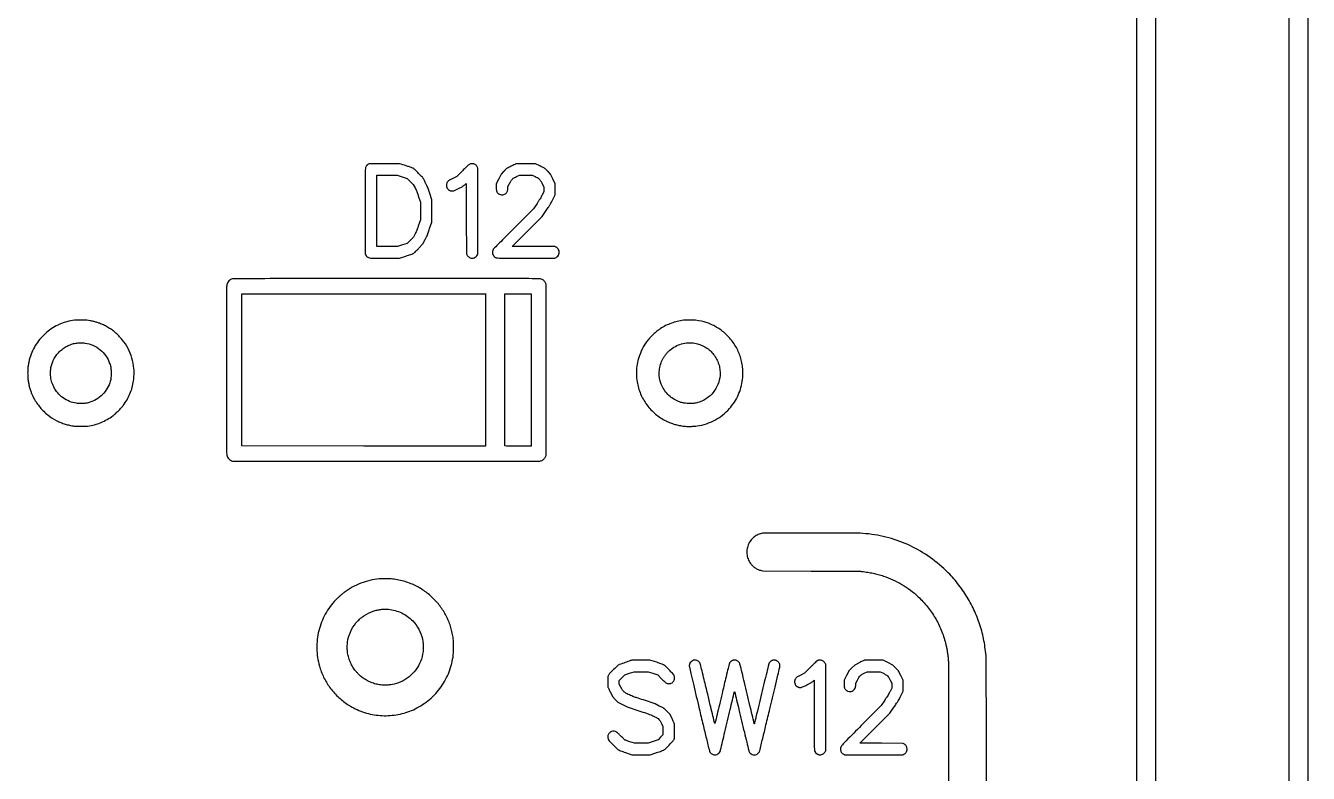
# Model space of a CAD drawing. Extents: x 980 to 25457, y 984 to 49020.
# Drawn here: x 18610 to 25457, y 33021 to 37012 of the extents above; entities that cross this region are included whole.
import ezdxf

# ---------------------------------------------------------------- set-up
doc = ezdxf.new("R2010")
doc.units = 0

msp = doc.modelspace()

# ---------------------------------------------------------------- linework, layer by layer
for points in [[(25352.664188, 38679, -0.000154), (25353.176636, 36563.461695, -0.000001), (25352.040197, 20064.737908)], [(981.025332, 39243.286233, 0.000001), (980.725995, 36638.380945, 0.000022), (980.440705, 32466.957132, 0.000002), (980.203828, 20941, 0.000003), (980.107189, 12237.212398, 0.000012), (980.209361, 6804.802998)], [(1083.221486, 6831.128539, -0.000012), (1083.127559, 12273.089819, -0.000003), (1083.236026, 20942, -0.000002), (1083.488164, 32350.921193, -0.000022), (1083.779877, 36579.793336, -0.000001), (1084.083373, 39239.060792, -0.032823)], [(1895.500479, 7922.608607, -0.000003), (1895.516153, 10549.853821, -0.000001), (1895.574114, 14934.526042, -0.000001), (1895.654924, 19974.475505, -0.000001), (1895.750479, 25038.650259)], [(25455.283853, 8026.2, 0.000006), (25455.447111, 13939.785085, 0.000004), (25455.5, 20957, 0.000003), (25455.451202, 30583.274766, 0.000015), (25455.249846, 35648.33495), (25454.998814, 39248.352686, 0.031567)], [(23738.86756, 29915.310979, 0.000023), (23738.76155, 31108, 0.000013), (23738.513769, 32649.908456, 0.000151), (23738.220388, 33251.501919, 0.000046), (23737.890805, 33625.471343, 0.023988), (23736.757253, 33648.614669, 0.01163), (23730.924271, 33696.921574, 0.015597), (23723.261478, 33740.358214, 0.016241), (23713.198924, 33781.7849, 0.014586), (23700.143312, 33824, 0.031759), (23666.947622, 33904.163963, 0.030084), (23623.33584, 33981.000956, 0.030191), (23570.993794, 34051.779373, 0.032574), (23511.730446, 34113.852111, 0.041885), (23412.940971, 34190.475802, 0.044103), (23304.397099, 34248.069855, 0.044143), (23187.527503, 34285.694064, 0.042112), (23064, 34302.982558, 0.012473), (23048.785943, 34303.438106, 0.000374), (22985.265164, 34303.707438, 0.00066), (22904.147625, 34303.883678, 0.000304), (22798.5, 34303.909685, 0.000179), (22662.662203, 34303.812027, 0.001209), (22595.368898, 34303.576897, 0.000949), (22552.535121, 34303.242394, 0.042285), (22543.655272, 34302.403199, 0.05719), (22520.697326, 34295.477203, 0.058305), (22500.066435, 34283.562305, 0.058728), (22482.869551, 34267.298126, 0.059621), (22470.026029, 34247.559071, 0.067669), (22461.064357, 34220.75094, 0.070398), (22459.756336, 34192.891224, 0.070428), (22466.228284, 34165.772484, 0.067818), (22480.021932, 34141.131383, 0.043373), (22491.193858, 34128.708845, 0.041087), (22504.534244, 34118.149976, 0.040482), (22519.624642, 34109.778487, 0.039417), (22536, 34103.860803), (22544.5, 34101.526821), (22803, 34100.951432, -0.000225), (22928.402354, 34100.615832, -0.000868), (23006.295467, 34100.23705, -0.00049), (23061.51186, 34099.818562, -0.02631), (23072, 34099.176244, -0.008764), (23105.82969, 34094.708651, -0.014881), (23133.925504, 34089.637, -0.015964), (23160.241857, 34083.189307, -0.012315), (23188.5, 34074.546139, -0.026445), (23239.381682, 34054.556773, -0.02711), (23287.43489, 34029.452918, -0.027144), (23332.434153, 33999.329785, -0.026661), (23374.188693, 33964.339559, -0.036099), (23423.704542, 33910.9569, -0.035759), (23465.199332, 33850.845364, -0.035794), (23497.670427, 33785.494039, -0.036331), (23520.301362, 33716.5, -0.008553), (23524.716366, 33697.405039, -0.010345), (23528.179617, 33679.341371, -0.009229), (23531.175814, 33659.554239, -0.00493), (23534.185453, 33635, -0.027991), (23535.408067, 33613.242856, -0.000001), (23535.820143, 31108.516747, -0.000002), (23536.214335, 28614.865118, -0.013708)], [(23837.04827, 49018.908979, 0.000001), (21675.802621, 49019.17901, 0.000024)], [(18681.279442, 49019.402857, 0.000005), (13233.5, 49019.49605, 0.000002), (9165.520775, 49019.509787, 0.000004), (5739.221875, 49019.480206)], [(24540, 37344.615933), (24540.017364, 25078.057967, 0.000003), (24540.072189, 18212.977995, 0.000025), (24540.281798, 14996.564512)], [(1792.666637, 28542.695892, 0.000006), (1792.411049, 24569.503036, 0.000003), (1792.195825, 19883.965567, 0.000004), (1792.047621, 15244.749166, 0.000006), (1792, 11426.463451)], [(24642.357022, 15432.357909, 0.00002), (24642.699465, 18970.575659, 0.000004), (24643, 25073.957926), (24643.5, 37344.415852)], [(23728.367996, 45337.206403, 0.000002), (23728.354216, 42876.105371, 0.000002), (23728.361756, 40416.175094, 0.019036)], [(2708.027317, 40429.777448, 0.000002), (2708.046285, 42874.87655, 0.000002), (2708.048936, 45320.157135, 0.014115)], [(23830.974531, 40438.62303, -0.000002), (23830.960256, 42874.830485, -0.000002), (23830.963185, 45310.710508, -0.013332)], [(23738.590939, 28585.749797, 0.00001), (23738.77217, 29160.441988, 0.000085)]]:
    msp.add_lwpolyline(points, format="xyb")
for points in [[(20441.005, 36273.256053, 0.044837), (20438.756548, 36272.228063, 0.025029), (20436.21821, 36270.606486, 0.02278), (20433.554036, 36268.521315, 0.018943), (20430.915123, 36266.075123, 0.141445), (20425.071855, 36255.489389, 0.047011), (20422.762735, 36237.743777, 0.008945), (20422.110452, 36200.591664, 0.000199), (20422.241475, 36021.466296), (20422.5, 35792.5), (20425.5, 35787.077544, 0.030144), (20427.007539, 35784.702682, 0.019172), (20429.026751, 35782.123492, 0.019187), (20431.233732, 35779.710939, 0.030601), (20433.315332, 35777.846883, 0.087135), (20440.996039, 35773.697599, 0.062146), (20450.601942, 35771.776961, 0.017448), (20468.260393, 35771.100011, 0.000856), (20526.672598, 35771), (20604.982193, 35771), (20639.741097, 35782.106608, 0.002433), (20653.392369, 35786.541947, 0.00332), (20665.647984, 35790.68031, 0.002185), (20675.893524, 35794.266067, 0.037991), (20679.12438, 35795.697166, 0.060059), (20682.249893, 35797.89513, 0.006938), (20688.555506, 35803.731168, 0.007056), (20696.75696, 35811.759476, 0.003217), (20707.256441, 35822.468448), (20730.764121, 35846.75578), (20742.884564, 35870.12789, 0.00516), (20750.453572, 35885.09942, 0.017415), (20754.953468, 35895.096878, 0.013757), (20759.250917, 35906.493217, 0.00233), (20766.750165, 35928.5), (20778.495323, 35963.5), (20778.497661, 36022.5), (20778.5, 36081.5), (20767.336642, 36115.663495, 0.002509), (20760.391953, 36136.560752, 0.012806), (20756.17731, 36148.054302, 0.016358), (20751.841768, 36158.035152, 0.005865), (20745.03722, 36171.970594, 0.00112), (20740.630294, 36180.684915, 0.001511), (20736.602374, 36188.546805, 0.00102), (20733.188795, 36195.127283, 0.016454), (20731.96073, 36197.304972, 0.054757), (20728.060881, 36202.373827, 0.001361), (20707.740134, 36223.417909, 0.001692), (20687.634245, 36243.986698, 0.041645), (20681.600876, 36249.174164, 0.065451), (20677.314265, 36251.494825, 0.007966), (20667.242706, 36255.166081, 0.004845), (20650.126953, 36260.912728, 0.000652), (20614.027742, 36272.593033), (20606.555485, 36275), (20526.027742, 36274.921053, 0.00052), (20479.811736, 36274.827654, 0.00413), (20458.437298, 36274.585665, 0.006134), (20445.77882, 36274.182385, 0.073908)], [(20983.993526, 36274.065659, 0.075669), (20978.659006, 36271.512816, 0.029192), (20972.138658, 36266.496503, 0.014328), (20962.268175, 36257.433407, 0.002134), (20943, 36238.535317), (20911.5, 36207.375501), (20891.148608, 36196.937751, 0.008367), (20876.393637, 36189.055686, 0.033949), (20867.850832, 36183.516694, 0.05593), (20862.513691, 36178.496035, 0.071059), (20858.91116, 36172.779431, 0.060973), (20856.971113, 36166.477589, 0.046832), (20856.371732, 36159.294863, 0.047616), (20857.114326, 36152.282277, 0.071572), (20859.182935, 36146.5, 0.040493), (20861.946931, 36142.163047, 0.03585), (20865.479375, 36138.135603, 0.035678), (20869.57048, 36134.634891, 0.039079), (20874, 36131.868023, 0.032026), (20876.698899, 36130.675072, 0.043246), (20879.272816, 36129.974554, 0.033342), (20882.398348, 36129.621035, 0.01114), (20887, 36129.511999), (20895.5, 36129.5), (20920.989313, 36142.5, 0.002567), (20936.274425, 36150.394824, 0.016986), (20943.750187, 36154.634233, 0.030488), (20948.924653, 36158.256877, 0.022176), (20954.226471, 36162.870415), (20961.974317, 36170.240829), (20962.237158, 35982.370415), (20962.5, 35794.5), (20965.30615, 35788.785561, 0.049811), (20968.428728, 35783.76056, 0.045172), (20972.577398, 35779.26991, 0.044993), (20977.483352, 35775.580838, 0.048477), (20982.852906, 35772.934194, 0.097844), (20993.723822, 35771.112808, 0.091117), (21004.769333, 35773.476253, 0.089675), (21014.394956, 35779.66497, 0.090961), (21021.18748, 35788.805128), (21023.5, 35793.5), (21023.758512, 36021.689738, 0.000116), (21023.894475, 36172.640639, 0.002049), (21023.727018, 36221.478287, 0.003249), (21023.35207, 36248.213737, 0.084577), (21022.000512, 36255.269085, 0.045981), (21019.484675, 36260.478324, 0.049301), (21016.108364, 36265.009852, 0.048795), (21011.876365, 36268.830979, 0.043401), (21006.820854, 36271.931657, 0.017828), (21003.267905, 36273.55149, 0.042625), (21000.507757, 36274.426243, 0.041846), (20997.608918, 36274.829039, 0.016638), (20993.590278, 36274.914047, 0.009272), (20990.691966, 36274.825144, 0.009742), (20987.846492, 36274.629378, 0.009446), (20985.400714, 36274.366512, 0.042359)], [(21227, 36273.561928, 0.02385), (21221.140312, 36271.018444, 0.001051), (21201.232474, 36261.172055, 0.000742), (21180.82285, 36250.986255, 0.036673), (21176.943454, 36248.672947, 0.042805), (21175.545993, 36247.504053, 0.002377), (21171.529327, 36243.47545, 0.003658), (21166.801833, 36238.618032, 0.002668), (21161.616481, 36233.153535), (21148.5, 36219.182412), (21135.5, 36193.548094), (21122.5, 36167.913777), (21122.5, 36149.706889, 0.002794), (21122.561567, 36138.689628, 0.021945), (21122.843203, 36133.579581, 0.045908), (21123.495798, 36130.198916, 0.044964), (21124.757045, 36126.969297, 0.03236), (21127.689448, 36121.928475, 0.046482), (21130.953462, 36117.928879, 0.047637), (21134.834451, 36114.671721, 0.036405), (21139.6189, 36111.866851, 0.072952), (21148.808747, 36108.904623, 0.081216), (21158.118033, 36108.866458, 0.081794), (21166.901441, 36111.788889, 0.075386), (21174.564198, 36117.433763, 0.046038), (21179.012084, 36122.785922, 0.062189), (21181.899494, 36128.370827, 0.056897), (21183.485954, 36134.874305, 0.031409), (21184, 36143.049274), (21184, 36152.023522), (21191.914516, 36167.761761, -0.00644), (21196.300349, 36176.210209, -0.018759), (21199.618929, 36181.884156, -0.024403), (21202.81573, 36186.404555, -0.019694), (21206.664516, 36190.939683, -0.017204), (21211.184163, 36195.531269, -0.043941), (21214.837362, 36198.431863, -0.029508), (21219.695715, 36201.240995, -0.004466), (21229.777316, 36206.189683), (21246.054633, 36214), (21280.277316, 36213.987539), (21314.5, 36213.975078), (21330.5, 36206.151776, -0.004864), (21340.123247, 36201.329876, -0.027249), (21345.096581, 36198.424503, -0.039888), (21348.850653, 36195.493273, -0.018451), (21353.257453, 36191.137592, -0.020309), (21357.114121, 36186.68427, -0.026474), (21360.247177, 36182.297293, -0.019706), (21363.514939, 36176.692292, -0.006047), (21368.007453, 36167.985116), (21376, 36152.023522), (21376, 36138.401828), (21376, 36124.780133), (21367.332697, 36108.140067, -0.011571), (21362.491002, 36099.347445, -0.005634), (21355.92659, 36088.340413, -0.005158), (21348.19698, 36075.993389, -0.00427), (21339.717624, 36063), (21320.769853, 36034.5), (21213.983399, 35927.5, 0.000566), (21163.810892, 35877.113251, 0.001953), (21131.458978, 35844.294199, 0.000818), (21107.782559, 35820.008128, 0.07606), (21104.925814, 35816, 0.034811), (21103.853355, 35813.447782, 0.029508), (21103.075157, 35810.627279, 0.024957), (21102.538744, 35807.30981, 0.013897), (21102.200795, 35803.228201, 0.010983), (21102.034678, 35798.173473, 0.048817), (21102.291589, 35795.21662, 0.053475), (21103.107413, 35792.493417, 0.014887), (21104.957294, 35788.435183, 0.021815), (21106.717098, 35785.222213, 0.030059), (21108.587805, 35782.515844, 0.031453), (21110.696519, 35780.149051, 0.027812), (21113.169976, 35777.959876, 0.114271), (21122.557379, 35773.525103, 0.043527), (21137.000931, 35771.684, 0.010048), (21165.916585, 35771.114572, 0.000327), (21282.049135, 35771.237434), (21435.5, 35771.5), (21441.181603, 35774.290085, 0.098979), (21450.699676, 35781.582952, 0.099243), (21456.671374, 35791.968254, 0.098806), (21458.194337, 35803.892366, 0.097186), (21455.043098, 35815.564021, 0.037662), (21452.287022, 35820.2383, 0.047181), (21449.037168, 35824.078412, 0.045728), (21445.038396, 35827.330467, 0.032312), (21440.030703, 35830.242955), (21435.5, 35832.5), (21321.523112, 35832.77077), (21207.546225, 35833.04154), (21287.224559, 35912.77077), (21366.902893, 35992.5), (21389.474922, 36026, 0.002717), (21402.426848, 36045.449723, 0.009785), (21410.373497, 36058.055242, 0.01206), (21416.949288, 36069.572319, 0.005951), (21424.773476, 36084.5), (21437.5, 36109.5), (21437.5, 36138.791335), (21437.5, 36168.082671), (21424.5, 36193.643202), (21411.5, 36219.203733), (21398.5, 36233.105699, 0.004643), (21393.265921, 36238.599758, 0.005762), (21388.290625, 36243.609179, 0.004763), (21384.031235, 36247.720943, 0.042618), (21382, 36249.340316, 0.027329), (21379.607471, 36250.752521, 0.001885), (21372.627461, 36254.340472, 0.002681), (21364.261302, 36258.5448, 0.002012), (21355.008377, 36263.086484), (21331.516753, 36274.5), (21281.008377, 36274.693331, 0.001079), (21254.990229, 36274.73676, 0.005114), (21240.087789, 36274.577038, 0.005726), (21230.410806, 36274.263423, 0.079664)], [(20620.460481, 36205.447549), (20646.958077, 36196.895097), (20663.229039, 36180.366279), (20679.5, 36163.837462), (20688.825503, 36145.931261, -0.007764), (20694.395632, 36134.817996, -0.01772), (20698.165441, 36126.230385, -0.013665), (20701.853191, 36116.155529, -0.003055), (20707.567851, 36098.76253), (20716.984696, 36069.5), (20716.992348, 36022.500288), (20717, 35975.500577), (20707.491642, 35947.000288, -0.003599), (20702.056219, 35931.090622, -0.011205), (20698.078458, 35920.484823, -0.01393), (20694.128113, 35911.373107, -0.008552), (20688.995534, 35900.856768), (20680.007785, 35883.213535), (20663.628092, 35866.356768), (20647.248399, 35849.5), (20621.374199, 35841.247886), (20595.5, 35832.995772), (20539.75, 35832.997886), (20484, 35833), (20484, 36023.5), (20484, 36214), (20538.981442, 36214), (20593.962885, 36214)], [(19714.624372, 35660.889074, 0.076251), (19704.22468, 35656.701053, 0.06747), (19695.06293, 35649.445868, 0.066907), (19688.098615, 35639.947383, 0.07258), (19684.125262, 35629.200779, 0.052339), (19682.933883, 35617.858351, 0.000017), (19682.918047, 35174.502206, 0.000017), (19682.933033, 34731.150148, 0.0523), (19684.124378, 34719.799221, 0.072806), (19688.136358, 34708.957804, 0.068524), (19695.151227, 34699.469385, 0.068751), (19704.44483, 34692.255801, 0.074181), (19715.114659, 34688.059893, 0.056376), (19719.526266, 34687.555007, 0.000014), (19921.688844, 34687.294498, 0.000229), (20172.900687, 34687.092649, 0.000079), (20536.039901, 34687.024446, 0.000046), (21007.589047, 34687.053925, 0.000408), (21215.8345, 34687.256302, 0.0001), (21350.809605, 34687.524771, 0.063238), (21358.320401, 34688.495236, 0.050427), (21367.018155, 34691.725227, 0.058431), (21374.436518, 34696.512403, 0.058596), (21380.529868, 34702.873107, 0.051166), (21385.306867, 34710.759248), (21388.5, 34717.5), (21388.5, 35174.551863), (21388.5, 35631.603726), (21384.727657, 35639.236543, 0.049088), (21379.995131, 35646.833649, 0.057842), (21374.094744, 35652.909273, 0.057659), (21366.9428, 35657.486231, 0.048304), (21358.5, 35660.640646, 0.064914), (21352.295695, 35661.460509, 0.000055), (21200.316655, 35661.707753, 0.000352), (20978.271611, 35661.887966, 0.000054), (20536, 35661.88768, 0.000091), (20203.685956, 35661.79144, 0.000186), (19943.453908, 35661.571983, 0.000007), (19718.108824, 35661.294868, 0.057409)], [(21065.641848, 35577.25, 0.040573), (21065.387077, 35574.176662, 0.000014), (21065.200855, 35456.293525, 0.000237), (21065.059818, 35325.440388, 0.000144), (21065.011006, 35170.749235), (21065, 34767.998471), (20414.75, 34768.249235), (19764.5, 34768.5), (19764.244196, 35173.5, -0.00011), (19764.180216, 35328.882828, -0.000183), (19764.202896, 35459.898438, -0.000004), (19764.267719, 35578.687816, -0.090795), (19764.462812, 35579.75, -0.310999), (19765.541048, 35580.49564, -0.000018), (19895.319424, 35580.749337, -0.000407), (20077.116603, 35580.95045, -0.000073), (20415.599458, 35581), (21066.261685, 35581)], [(21308, 35174.5), (21308, 34768), (21238.468615, 34768, -0.000723), (21202.812145, 34768.051594, -0.00374), (21183.091171, 34768.256191, -0.001389), (21169.470895, 34768.537261, -0.305634), (21168.465423, 34769.25, -0.090025), (21168.270726, 34770.31181, -0.000004), (21168.059709, 34889.175002, -0.000181), (21167.87536, 35020.271315, -0.000109), (21167.746808, 35175.750007), (21167.5, 35581.000013), (21237.75, 35581.000007), (21308, 35581)], [(18871.302355, 35439.428537, 0.072391), (18791.908798, 35417.871821, 0.072523), (18722.008703, 35374.586732, 0.072528), (18667.382752, 35313.146205, 0.072413), (18632.54166, 35238.632539, 0.018769), (18627.40347, 35218.943191, 0.019323), (18623.813587, 35199.113466, 0.018876), (18621.70294, 35178.635421, 0.016241), (18621, 35157, 0.016241), (18621.70294, 35135.364579, 0.018876), (18623.813587, 35114.886534, 0.019323), (18627.40347, 35095.056809, 0.018769), (18632.54166, 35075.367461, 0.050802), (18654.585879, 35022.390845, 0.050248), (18686.925974, 34974.736569, 0.050307), (18728.081677, 34934.539954, 0.051168), (18776.213812, 34903.632202, 0.020194), (18798.392341, 34893.508875, 0.022014), (18820.693284, 34885.524777, 0.021508), (18844.074311, 34879.385778, 0.017627), (18869.5, 34874.798231, 0.03016), (18882.128751, 34873.748158, 0.005806), (18905.093265, 34873.494506, 0.005883), (18928.073217, 34873.777943, 0.0289), (18941, 34874.838799, 0.02966), (18977.954847, 34882.290244, 0.0327), (19012.548159, 34893.894325, 0.032805), (19045.236271, 34909.870797, 0.030231), (19076.5, 34930.382404, 0.024638), (19089.411885, 34941.046615, 0.0112), (19105.263567, 34956.17371, 0.011207), (19120.444732, 34972.019737, 0.024237), (19131.225545, 34985, 0.029915), (19151.311809, 35015.338163, 0.0321), (19167.114722, 35047.167868, 0.031926), (19178.782021, 35080.919616, 0.02895), (19186.514006, 35117, 0.023783), (19187.920342, 35130.259944, 0.008595), (19188.695534, 35149.195018, 0.0087), (19188.816758, 35168.354195, 0.020671), (19188.070377, 35182.582609, 0.048161), (19177.463721, 35237.736046, 0.049538), (19156.557602, 35289.293219, 0.049472), (19125.888262, 35335.79032, 0.047788), (19086.358259, 35375.95297, 0.025026), (19068.551387, 35389.427898, 0.0176), (19047.295403, 35402.830065, 0.01764), (19025.236555, 35414.654988, 0.025838), (19005, 35423.333692, 0.014876), (18988.533384, 35428.85866, 0.014808), (18971.742311, 35433.403883, 0.014795), (18954.696112, 35436.950921, 0.014782), (18937.465009, 35439.484835, 0.020605), (18923.307793, 35440.552093, 0.008723), (18904.258928, 35440.868235, 0.008705), (18885.258667, 35440.521224, 0.021234)], [(22122, 35439.504354, 0.028008), (22088.65477, 35433.533273, 0.029408), (22056.737546, 35423.939495, 0.029661), (22026.42121, 35410.759611, 0.029605), (21997.857379, 35394.077498, 0.009283), (21985.217622, 35385.311822, 0.015447), (21974.947295, 35377.409762, 0.015345), (21965.137594, 35368.851273, 0.00901), (21953.913097, 35358.052015, 0.021006), (21936.04897, 35338.670377, 0.023411), (21920.545935, 35318.523225, 0.023665), (21907.138298, 35297.219481, 0.022457), (21895.548736, 35274.375463, 0.037088), (21881.282333, 35235.34678, 0.03634), (21872.820329, 35194.37247, 0.036292), (21870.372855, 35152.551262, 0.036766), (21874.021918, 35111, 0.059956), (21892.614722, 35046.551267, 0.059321), (21926.013396, 34988.102248, 0.059297), (21972.21643, 34939.108939, 0.059816), (22028.5, 34902.494289, 0.019154), (22052.184838, 34891.946813, 0.02371), (22074.998318, 34884.049782, 0.023735), (22098.436609, 34878.354397, 0.019266), (22124, 34874.428423, 0.022134), (22139.584814, 34873.341967, 0.010018), (22160.055741, 34873.233409, 0.009946), (22180.305626, 34873.934804, 0.024949), (22195, 34875.474516, 0.041567), (22243.962925, 34887.320454, 0.043325), (22289.58405, 34906.989464, 0.04368), (22330.801168, 34934.050163, 0.043704), (22366.68223, 34967.855263, 0.03763), (22393.003601, 35002.292985, 0.038681), (22413.595481, 35039.981314, 0.03826), (22428.31654, 35080.784327, 0.035215), (22437.149297, 35124.5, 0.025883), (22438.292464, 35139.276496, 0.00955), (22438.425328, 35160.181163, 0.009571), (22437.757771, 35181.110408, 0.02531), (22436.237928, 35196.012555, 0.024079), (22429.620682, 35228.590371, 0.028505), (22420.169692, 35258.554196, 0.02907), (22407.559555, 35286.742279, 0.027021), (22391.485914, 35314, 0.053629), (22351.705829, 35361.808932, 0.055127), (22303.007725, 35399.565537, 0.055109), (22247.22094, 35425.778529, 0.053528), (22186.506128, 35439.495855, 0.020155), (22172.594067, 35440.540385, 0.008626), (22153.948629, 35440.864543, 0.008579), (22135.420397, 35440.549042, 0.021754)], [(18926.908842, 35317.907773, -0.074087), (18969.264069, 35306.22452, -0.068081), (19007.739702, 35282.475604, -0.067773), (19038.571337, 35249.147094, -0.072189), (19058.580745, 35209.464997, -0.013258), (19062.799043, 35195.652136, -0.030433), (19065.054947, 35185.017613, -0.027811), (19066.112692, 35173.624714, -0.009464), (19066.412667, 35157, -0.009336), (19066.090982, 35140.553635, -0.026564), (19065.046047, 35129.145887, -0.029901), (19062.878556, 35118.681565, -0.014698), (19058.944055, 35105.659575, -0.065253), (19040.513004, 35067.808054, -0.064839), (19012.916959, 35035.89337, -0.064718), (18978.016035, 35012.063137, -0.064584), (18938.15857, 34997.926369, -0.031476), (18925.973217, 34996.098181, -0.014936), (18910.116828, 34995.207387, -0.014955), (18894.055485, 34995.266129, -0.028143), (18881.14184, 34996.429364, -0.060952), (18843.787215, 35006.681541, -0.059838), (18809.753319, 35025.680545, -0.05989), (18781.211601, 35052.180269, -0.061261), (18760.014825, 35084.5, -0.019164), (18753.076097, 35100.046843, -0.027235), (18748.21573, 35114.376622, -0.0279), (18745.022179, 35128.878159, -0.021657), (18743.12463, 35144.929658, -0.032073), (18742.901104, 35166.756676, -0.034051), (18745.503997, 35187.993046, -0.033992), (18750.971521, 35208.71324, -0.031732), (18759.296142, 35229, -0.04416), (18772.328278, 35250.686671, -0.037976), (18789.581209, 35270.951861, -0.037874), (18809.756943, 35288.430301, -0.04325), (18831.5, 35301.812899, -0.035585), (18854.303398, 35311.297008, -0.038991), (18877.540112, 35317.108249, -0.038588), (18901.612237, 35319.280175, -0.033534)], [(22182.0831, 35316.987839, -0.046187), (22208.905993, 35310.026366, -0.042406), (22234.815458, 35298.112313, -0.042493), (22258.291101, 35282.027684, -0.046859), (22277.882383, 35262.674549, -0.041689), (22294.738766, 35238.788145, -0.044279), (22307.012054, 35212.899986, -0.044668), (22314.45418, 35185.469187, -0.043941), (22316.960955, 35157, -0.076475), (22309.500266, 35108.506377, -0.075796), (22287.802005, 35064.335141, -0.075757), (22253.913997, 35028.618774, -0.076272), (22211, 35004.716548, -0.019428), (22198.581239, 35000.641211, -0.023445), (22186.633854, 34997.826725, -0.022712), (22174.162403, 34996.081205, -0.016424), (22160.150523, 34995.228262, -0.021737), (22141.330178, 34995.520268, -0.029276), (22124.412532, 34997.517584, -0.030113), (22108.225563, 35001.414691, -0.025241), (22091.615647, 35007.420196, -0.101568), (22037.822173, 35044.210432, -0.101606), (22002.878811, 35099.211558, -0.101495), (21992.412988, 35163.584045, -0.101119), (22008.105049, 35226.971948, -0.026584), (22016.066036, 35241.635487, -0.024713), (22025.719116, 35255.74676, -0.025044), (22036.564708, 35268.637593, -0.029543), (22048.094829, 35279.644914, -0.051614), (22078.163988, 35300.2164, -0.056325), (22110.960051, 35313.480727, -0.056412), (22145.843591, 35319.078039, -0.052052)], [(20496.5, 34058.854263, 0.036278), (20447.528981, 34050.98214, 0.034052), (20399.129162, 34036.010904, 0.033893), (20352.986016, 34014.522378, 0.035121), (20310.743124, 33987.218886, 0.009434), (20298.974691, 33978.030871, 0.011351), (20288.279801, 33968.941015, 0.010864), (20277.632152, 33959.043971, 0.007486), (20265.988688, 33947.396314, 0.066621), (20209.693412, 33871.342315, 0.065535), (20174.995751, 33782.744596, 0.0653), (20164.330013, 33687.890052, 0.065311), (20178.487662, 33593.498708, 0.022496), (20188.286824, 33564.349206, 0.020495), (20200.94039, 33535.257326, 0.020511), (20215.92127, 33507.323941, 0.022636), (20232.692161, 33481.645039, 0.023476), (20252.868399, 33456.217861, 0.021289), (20275.979378, 33431.915447, 0.021369), (20300.974015, 33409.761616, 0.024176), (20326.792791, 33390.772348, 0.005355), (20338.353731, 33383.278817, 0.01116), (20347.549886, 33377.740542, 0.010933), (20357.102434, 33372.548227, 0.004929), (20369.844522, 33366.137167, 0.059398), (20449.899265, 33338.031149, 0.058142), (20534.906776, 33329.258897, 0.058183), (20619.595761, 33340.292849, 0.059641), (20698.712971, 33370.519265, 0.06196), (20774.404435, 33423.17801, 0.06341), (20834.217037, 33492.407803, 0.063338), (20874.823518, 33574.492172, 0.06158), (20894.085523, 33664.917301, 0.019579), (20894.830296, 33680.512133, 0.007175), (20894.702685, 33702.585358, 0.007138), (20893.945716, 33724.576599, 0.020479), (20892.577945, 33739.7946, 0.019081), (20887.375389, 33770.331631, 0.0208), (20879.972829, 33799.504897, 0.020981), (20870.240352, 33827.730033, 0.020159), (20858.059977, 33855.426975, 0.041972), (20827.134822, 33907.191083, 0.041128), (20787.809716, 33953.443344, 0.041105), (20741.421433, 33992.658126, 0.041821), (20689.5, 34023.502234, 0.02264), (20658.837922, 34036.725848, 0.023197), (20627.350854, 34047.003639, 0.023017), (20594.811481, 34054.385936, 0.021533), (20561, 34058.944339, 0.017684), (20548.336271, 34059.648993, 0.005405), (20529.155032, 34059.829543, 0.00549), (20509.847913, 34059.590594, 0.015878)], [(20547, 33896.943126, -0.043826), (20583.382422, 33890.373302, -0.045113), (20617.694909, 33877.598296, -0.0454), (20648.96491, 33858.968031, -0.045563), (20676.318337, 33835.019994, -0.066394), (20708.681311, 33790.448674, -0.06837), (20727.837403, 33739.386305, -0.068453), (20732.49966, 33685.105524, -0.066821), (20722.425333, 33631.109674, -0.064193), (20700.150214, 33584.534785, -0.063401), (20666.713274, 33544.91362, -0.063575), (20624.508781, 33515.022814, -0.065198), (20576.5, 33497.004622, -0.025672), (20560.040301, 33494.051957, -0.017531), (20541.113042, 33492.322726, -0.017592), (20522.242665, 33491.928849, -0.027176), (20505.973766, 33493.047457, -0.032224), (20479.260851, 33498.113253, -0.033066), (20453.656548, 33506.539917, -0.033077), (20429.394759, 33518.265216, -0.032295), (20406.686782, 33533.171398, -0.02464), (20397.750423, 33540.618067, -0.010353), (20386.455092, 33551.455092, -0.010353), (20375.618067, 33562.750423, -0.02464), (20368.171398, 33571.686782, -0.03236), (20353.285608, 33594.370143, -0.03302), (20341.562928, 33618.635631, -0.032991), (20333.128304, 33644.254141, -0.032177), (20328.051334, 33670.973766, -0.022834), (20327.218061, 33681.665488, -0.01026), (20327.054615, 33695.753637, -0.010294), (20327.475446, 33710.012882, -0.020066), (20328.500514, 33721.344137, -0.070745), (20343.643522, 33775.721415, -0.069863), (20373.386562, 33823.978349, -0.069797), (20415.299023, 33862.215574, -0.070382), (20466, 33887.31479, -0.023923), (20486.30713, 33892.963489, -0.026295), (20506.432419, 33896.436585, -0.026606), (20526.591667, 33897.751101, -0.025748)], [(21846.5, 33625.029953, 0.020607), (21839.321461, 33622.88005, 0.000641), (21810.290074, 33612.823039, 0.00043), (21780.460119, 33602.417718, 0.032689), (21775.789725, 33600.432968, 0.076558), (21770.962616, 33596.986756, 0.001454), (21748.868642, 33575.315521, 0.001958), (21727.406877, 33553.975096, 0.053067), (21722.390182, 33547.749559, 0.059729), (21719.602793, 33542.022168, 0.048563), (21718.002088, 33535.382464, 0.028709), (21717.217276, 33525.846319, 0.006443), (21717.024446, 33509.539901, 0.004067), (21717.108569, 33500.392225, 0.005192), (21717.342218, 33491.964087, 0.004079), (21717.668608, 33484.913388, 0.043051), (21718.071894, 33482.061245, 0.05024), (21719.021432, 33479.260874, 0.003854), (21722.378889, 33472.0359, 0.005257), (21726.549224, 33463.473465, 0.003984), (21731.297448, 33454.165554), (21743.5, 33430.708618), (21757.462631, 33415.709168), (21771.425262, 33400.709718), (21796.462631, 33388.487985), (21821.5, 33376.266253), (21884, 33355.524165, -0.000831), (21924.015279, 33342.170307, -0.008327), (21940.632192, 33336.284575, -0.017549), (21952.115696, 33331.535196, -0.011525), (21965, 33325.306539, -0.01479), (21981.116415, 33316.440691, -0.058739), (21990.093704, 33309.618237, -0.065308), (21996.759441, 33301.259202, -0.021122), (22004.370381, 33287.344108), (22012, 33271.877326), (22012, 33249.860448), (22012, 33227.84357), (21998.865235, 33214.007376), (21985.730469, 33200.171182), (21959.115235, 33191.072487), (21932.5, 33181.973792), (21895.909938, 33181.986896), (21859.319875, 33182), (21834.703525, 33190.5, 0.000852), (21825.214269, 33193.758533, 0.001367), (21817.104676, 33196.503125, 0.00023), (21809.921472, 33198.908648, 0.080846), (21809.360194, 33199, -0.192886), (21808.860975, 33199.200027, -0.000377), (21802.511573, 33205.270426, -0.002565), (21795.387344, 33212.162273, -0.001578), (21787.066607, 33220.34613, 0.002152), (21774.300762, 33232.873184, 0.015915), (21768.004677, 33238.620082, 0.034019), (21763.659945, 33241.854849, 0.053261), (21759.5, 33243.944752, 0.118773), (21744.76238, 33245.76214, 0.121257), (21730.939934, 33240.636878, 0.122267), (21721.155646, 33229.726949, 0.122036), (21717.600683, 33215.5, 0.063867), (21718.688759, 33206.880485, 0.086028), (21721.923576, 33199.728518, 0.041588), (21729.072715, 33190.879179, 0.00521), (21746.305162, 33173.216549, 0.002173), (21755.447014, 33164.119204, 0.003018), (21763.72151, 33156.054245, 0.001866), (21770.74599, 33149.340207, 0.038101), (21773.023381, 33147.487595, 0.058151), (21775.6518, 33146.083706, 0.002322), (21785.78615, 33142.155839, 0.004062), (21797.867238, 33137.650021, 0.00286), (21811.523381, 33132.771046), (21846.5, 33120.5), (21895.5, 33120.5), (21944.5, 33120.5), (21978.684859, 33132.196444, 0.001576), (21992.061729, 33136.820535, 0.002218), (22003.961611, 33141.035425, 0.001294), (22013.969624, 33144.659546, 0.03044), (22016.729106, 33145.8618, 0.078798), (22023.357208, 33150.684446, 0.002966), (22044.978, 33172.602124, 0.00305), (22066.285858, 33194.728898, 0.075891), (22071.112395, 33201.650021, 0.060749), (22072.535107, 33205.722252, 0.038002), (22073.234664, 33210.730001, 0.012808), (22073.561995, 33219.521394, 0.000873), (22073.808198, 33244.5, 0.001894), (22073.882377, 33261.661244, 0.004892), (22073.767818, 33274.045843, 0.004168), (22073.518876, 33283.138956, 0.062392), (22073.013095, 33286.266559, 0.034081), (22072.104431, 33288.732213, 0.002072), (22068.857986, 33295.898389, 0.003085), (22064.899816, 33304.401227, 0.002276), (22060.417358, 33313.766559), (22048.924921, 33337.5), (22035.21246, 33351.341077, 0.004226), (22029.705516, 33356.806499, 0.005287), (22024.49991, 33361.779878, 0.004305), (22020.057595, 33365.863925, 0.040439), (22018, 33367.441015, 0.02119), (22015.647285, 33368.821893, 0.001578), (22009.065625, 33372.292197, 0.002186), (22001.181411, 33376.373733, 0.001658), (21992.5, 33380.783662), (21970.5, 33391.86745), (21907.282343, 33412.949091, -0.000976), (21869.7687, 33425.540482, -0.006635), (21851.331564, 33432.042783, -0.012892), (21838.826908, 33437.009882, -0.013481), (21826.782343, 33442.546173, -0.004779), (21816.87337, 33447.546825, -0.02176), (21811.2705, 33450.758068, -0.032366), (21807.092468, 33453.795758, -0.021418), (21802.694643, 33457.780808, -0.021303), (21798.739078, 33462.033896, -0.029426), (21795.59429, 33466.190185, -0.02096), (21792.272646, 33471.644775, -0.005575), (21787.444643, 33480.611518), (21779, 33496.723036), (21779, 33507.124022), (21779, 33517.525007), (21793.75, 33532.159931), (21808.5, 33546.794854), (21833.726049, 33555.397427), (21858.952097, 33564), (21895.705595, 33564), (21932.459092, 33564), (21958.809405, 33555.25), (21985.159718, 33546.5), (22004.622128, 33526.302869, 0.00645), (22019.873725, 33510.878769, 0.048216), (22027.856745, 33504.39989, 0.091763), (22034.715443, 33501.480722, 0.055835), (22043.5, 33500.529859, 0.013168), (22047.791691, 33500.65894, 0.032933), (22050.901973, 33501.04106, 0.039276), (22053.596556, 33501.776946, 0.027412), (22056.5, 33503.004226, 0.070031), (22064.099341, 33508.142785, 0.076528), (22069.721648, 33515.043851, 0.076393), (22073.014773, 33523.32741, 0.06944), (22073.817058, 33532.5, 0.060868), (22072.428904, 33540.443785, 0.078005), (22069.2027, 33547.117762, 0.037424), (22062.400657, 33555.515703, 0.004641), (22046.099312, 33572.5, 0.002919), (22037.153679, 33581.542694, 0.003836), (22028.87839, 33589.684758, 0.002812), (22021.858976, 33596.409847, 0.036381), (22019.055166, 33598.703431, 0.055147), (22015.306623, 33600.764545, 0.008115), (22007.241544, 33603.951409, 0.006874), (21995.616764, 33608.146586, 0.002313), (21978.550349, 33613.953431), (21942.600698, 33626), (21896.050349, 33625.897639, 0.001521), (21877.993352, 33625.803011, 0.002307), (21862.292915, 33625.600532, 0.000854), (21848.783073, 33625.340875, 0.057276)], [(22174.5, 33624.663772, 0.063598), (22165.455778, 33620.322854, 0.079579), (22158.549047, 33614.100212, 0.082247), (22154.089708, 33606.21161, 0.073735), (22152.191943, 33597, 0.06926), (22152.819357, 33589.396257, 0.001651), (22160.734008, 33554.644449, 0.001778), (22174.181024, 33497.416638, 0.000196), (22205.488993, 33366.5, 0.00032), (22226.190034, 33280.330507, 0.000519), (22243.910282, 33207.110076, 0.000061), (22259.796273, 33141.800355, 0.043879), (22260.930777, 33138.449195, 0.063801), (22264.726273, 33132.139695, 0.061654), (22270.028736, 33126.908284, 0.060906), (22276.511546, 33123.076398, 0.059524), (22283.776684, 33120.882517, 0.095563), (22294.737885, 33121.059998, 0.087765), (22305.212496, 33125.265804, 0.088071), (22313.579619, 33132.792781, 0.097169), (22318.495788, 33142.5, 0.010297), (22319.525016, 33146.45696, 0.00004), (22330.266792, 33191.5625, 0.000207), (22342.42362, 33242.722138, 0.00013), (22356.58579, 33302.5, -0.000276), (22370.696835, 33361.984892, -0.000456), (22382.683175, 33412.185833, -0.000018), (22393.558605, 33457.543745, -0.123394), (22393.921369, 33458.239008, -0.605418), (22394.285025, 33458.1483, -0.00003), (22405.353339, 33412.425098, -0.000785), (22417.551441, 33361.673161, -0.000468), (22431.916615, 33301.239008, 0.000583), (22446.391496, 33240.405502, 0.000924), (22458.945649, 33188.341679, 0.000189), (22470.100027, 33142.53072, 0.044022), (22471.497422, 33138.413518, 0.102824), (22478.267484, 33128.932799, 0.094815), (22488.438506, 33122.602944, 0.094531), (22500.255374, 33120.4634, 0.101465), (22511.713764, 33122.925093, 0.057526), (22516.201363, 33125.547119, 0.032899), (22520.967914, 33129.639802, 0.033006), (22525.085054, 33134.244519, 0.067047), (22527.534315, 33138.427886, 0.039439), (22528.453684, 33141.230846, 0.000038), (22544.307565, 33206.572898, 0.000388), (22561.958439, 33279.592838, 0.000238), (22582.648313, 33365.656721, 0.000259), (22610.427616, 33481.7185, 0.001357), (22625.505173, 33545.624491, 0.000713), (22635.547353, 33588.990914, 0.059001), (22636.287263, 33595.798509, 0.0728), (22634.982643, 33604.150958, 0.071989), (22631.337339, 33611.814015, 0.069917), (22625.55477, 33618.310068, 0.062702), (22618, 33623.244536, 0.069607), (22612.403272, 33625.064284, 0.047456), (22605.724042, 33625.60334, 0.046766), (22598.934493, 33624.86876, 0.060622), (22593, 33622.886759, 0.041074), (22588.368707, 33620.200946, 0.038902), (22584.147853, 33616.749872, 0.039929), (22580.622003, 33612.792682, 0.050063), (22578.063116, 33608.599856, 0.051671), (22576.852005, 33605.226249, 0.000151), (22565.629058, 33559.585583, 0.000891), (22553.053924, 33507.982043, 0.000557), (22538.500691, 33447.5, -0.000011), (22508.357354, 33321.622903, -0.000658), (22502.824828, 33298.655131, -0.000479), (22499.830672, 33286.348168, -0.58477), (22499.430498, 33286.236169, -0.138688), (22499.250809, 33286.557575, -0.000004), (22488.168572, 33333.018502, -0.000234), (22475.975119, 33384.24609, -0.000141), (22461.554462, 33445.032739, 0.000577), (22447.006899, 33506.117063, 0.000919), (22434.408536, 33558.323566, 0.000174), (22423.191805, 33604.363496, 0.047512), (22421.86799, 33608.175146, 0.052599), (22419.256951, 33612.587579, 0.039489), (22415.540586, 33616.838823, 0.039043), (22411.14446, 33620.507531, 0.047545), (22406.5, 33623.18147, 0.063018), (22400.865914, 33624.933509, 0.041973), (22394.124353, 33625.553617, 0.042186), (22387.43075, 33625.0406, 0.067301), (22381.949195, 33623.373657, 0.038692), (22377.67304, 33620.998793, 0.035072), (22373.662382, 33617.92181, 0.035595), (22370.182833, 33614.36986, 0.04349), (22367.492882, 33610.578066, 0.071649), (22365.639009, 33606.029758, 0.000734), (22357.311694, 33572.36857, 0.001685), (22345.893809, 33525.237562, 0.000418), (22327.517758, 33447.965218, -0.000181), (22313.068947, 33387.078659, -0.000296), (22300.781642, 33335.51939, -0.000022), (22289.711532, 33289.198287, -0.039905), (22289.223186, 33287.696534, -0.723452), (22288.65351, 33287.739888, -0.000147), (22278.802154, 33327.656504, -0.001281), (22266.872782, 33376.593073, -0.000501), (22250.647932, 33444.196534, 0.000425), (22232.097967, 33521.53996, 0.001686), (22220.504604, 33568.99368, 0.00101), (22212.180746, 33602.285078, 0.0493), (22209.866263, 33608.714402, 0.064981), (22205.555631, 33615.38302, 0.069732), (22199.767539, 33620.541398, 0.068723), (22192.707011, 33623.964797, 0.060412), (22184.663712, 33625.541384, 0.020191), (22181.894724, 33625.631424, 0.019568), (22179.098261, 33625.499887, 0.020607), (22176.536634, 33625.171911, 0.037998)], [(22841.5, 33624.668137, 0.008916), (22839.785488, 33624.068689, 0.006915), (22837.940625, 33623.35736, 0.006999), (22836.237596, 33622.645677, 0.01672), (22835, 33622.058092, 0.071231), (22833.288118, 33620.838739, 0.000913), (22823.6875, 33611.659326, 0.002638), (22812.636631, 33600.942016, 0.001724), (22800, 33588.471033), (22767.5, 33556.175046), (22747.24046, 33546.077983, 0.007733), (22733.068009, 33538.738866, 0.037545), (22725.443182, 33533.869433, 0.063592), (22720.689033, 33529.255729, 0.058559), (22717.09154, 33523.471356, 0.090141), (22714.315084, 33513.01798, 0.087193), (22715.343336, 33502.126779, 0.087356), (22720.018944, 33492.255386, 0.09094), (22727.73228, 33484.734041, 0.033723), (22729.773973, 33483.554191, 0.016081), (22732.539044, 33482.304719, 0.01586), (22735.523285, 33481.179615, 0.021723), (22738.277555, 33480.371544, 0.064756), (22745.485623, 33479.556399, 0.06985), (22752.470002, 33480.656278, 0.036306), (22761.973933, 33484.323346, 0.005735), (22779.988664, 33493.07653, 0.002953), (22793.966096, 33500.170823, 0.017207), (22801.170915, 33504.200784, 0.029442), (22806.240418, 33507.693363, 0.022278), (22811.380733, 33512.082007), (22819, 33519.197562), (22819, 33333.914385, 0.000257), (22819.072031, 33193.603133, 0.008273), (22819.672561, 33159.431865, 0.035455), (22821.452152, 33142.545561, 0.118237), (22825.878009, 33132.397571, 0.029811), (22827.980026, 33129.933375, 0.033084), (22830.292484, 33127.826978, 0.030533), (22833.021884, 33125.91281, 0.01972), (22836.390144, 33124.023761, 0.01459), (22840.391952, 33122.12748, 0.043465), (22843.262127, 33121.155708, 0.045296), (22846.191739, 33120.71577, 0.016926), (22850.352504, 33120.613071, 0.064445), (22858.839612, 33121.790761, 0.070826), (22866.457202, 33125.083589, 0.07062), (22872.870638, 33130.381495, 0.063521), (22877.827683, 33137.436545), (22880.5, 33142.5), (22880.5, 33373), (22880.5, 33603.5), (22877.836398, 33608.5, 0.060128), (22873.043937, 33615.362924, 0.065974), (22866.888379, 33620.646688, 0.066577), (22859.620717, 33624.109267, 0.063034), (22851.561205, 33625.623862, 0.021518), (22848.932829, 33625.668101, 0.017129), (22846.1009, 33625.496694, 0.017503), (22843.469285, 33625.153423, 0.03847)], [(23086.385697, 33624.597346, 0.032582), (23083.742973, 33623.564549, 0.002326), (23076.610421, 33620.18618, 0.003266), (23068.14278, 33616.058878, 0.002459), (23058.885697, 33611.414865), (23035.5, 33599.538595), (23020.44062, 33584.519298), (23005.381241, 33569.5), (22992.44062, 33543.786678), (22979.5, 33518.073355), (22979.5, 33499.786678, 0.00285), (22979.563648, 33488.620562, 0.022345), (22979.85461, 33483.437954, 0.044805), (22980.53962, 33479.882194, 0.036167), (22981.881796, 33476.229889, 0.060261), (22984.896948, 33471.25469, 0.038327), (22989.478176, 33466.255902, 0.038578), (22994.697811, 33462.076061, 0.06753), (22999.642637, 33459.606099, 0.091275), (23010.771365, 33457.965675, 0.08954), (23021.835567, 33460.373695, 0.089634), (23031.350093, 33466.49495, 0.091715), (23038.030062, 33475.515818, 0.032298), (23039.309375, 33478.628953, 0.03888), (23040.084553, 33481.695377, 0.026879), (23040.545088, 33485.642808, 0.007269), (23040.84639, 33491.933642), (23041.227512, 33503.367284), (23049.575522, 33519.433642, -0.018097), (23057.413169, 33533.269894, -0.059462), (23063.924851, 33541.482937, -0.058897), (23072.219731, 33547.97385, -0.017518), (23086.277014, 33555.860962), (23102.054027, 33564), (23137.098522, 33564), (23172.143016, 33564), (23188.321508, 33555.540994, -0.017834), (23202.210466, 33547.636067, -0.058868), (23210.448196, 33541.100402, -0.058588), (23216.956558, 33532.808363, -0.017547), (23224.857723, 33518.792666), (23233, 33503.085333), (23233, 33489.531558), (23233, 33475.977784), (23224.553301, 33459.106462, -0.011275), (23219.447528, 33449.458052, -0.009579), (23213.636151, 33439.50377, -0.007639), (23206.29697, 33427.871752, -0.003469), (23196.357383, 33412.86757), (23176.608164, 33383.5), (23070.554082, 33276.709629, 0.000485), (22989.405692, 33194.839233, 0.014825), (22969.773285, 33173.780136, 0.067145), (22961.65699, 33161.568994, 0.124896), (22959.263383, 33150, 0.056288), (22960.672318, 33141.096451, 0.078597), (22963.999877, 33133.768882, 0.078939), (22969.41333, 33127.848394, 0.057328), (22977, 33123.112801), (22982.5, 33120.5), (23137, 33120.5), (23291.5, 33120.5), (23297.066579, 33123.110703, 0.043263), (23301.97775, 33125.955423, 0.043696), (23306.308487, 33129.594424, 0.043806), (23309.931448, 33133.921294, 0.043945), (23312.740838, 33138.80875, 0.023447), (23314.037152, 33141.989678, 0.046612), (23314.701731, 33144.626041, 0.038309), (23314.936131, 33147.656284, 0.011349), (23314.833397, 33152.30875, 0.053891), (23313.48968, 33161.054378, 0.076277), (23310.337882, 33168.258911, 0.076014), (23305.161118, 33174.204485, 0.053111), (23297.79506, 33179.206688), (23293.5, 33181.5), (23178.589331, 33181.766556), (23063.678662, 33182.033113), (23143.644375, 33262.266556), (23223.610089, 33342.5), (23246.163563, 33376, 0.00277), (23259.021795, 33395.329407, 0.009544), (23267.049187, 33408.066149, 0.011662), (23273.726751, 33419.729876, 0.005919), (23281.608518, 33434.69358), (23294.5, 33459.88716), (23294.5, 33488.981088), (23294.5, 33518.075016), (23281.184543, 33544.395676), (23267.869085, 33570.716335), (23253.184543, 33585.20115), (23238.5, 33599.685965), (23212.750623, 33612.592982), (23187.001247, 33625.5), (23138.750623, 33625.701779, 0.001193), (23114.299254, 33625.745697, 0.005125), (23099.739353, 33625.58788, 0.006004), (23090.167936, 33625.270992, 0.065672)]]:
    msp.add_lwpolyline(points, format="xyb", close=True)

doc.saveas('drawing.dxf')
